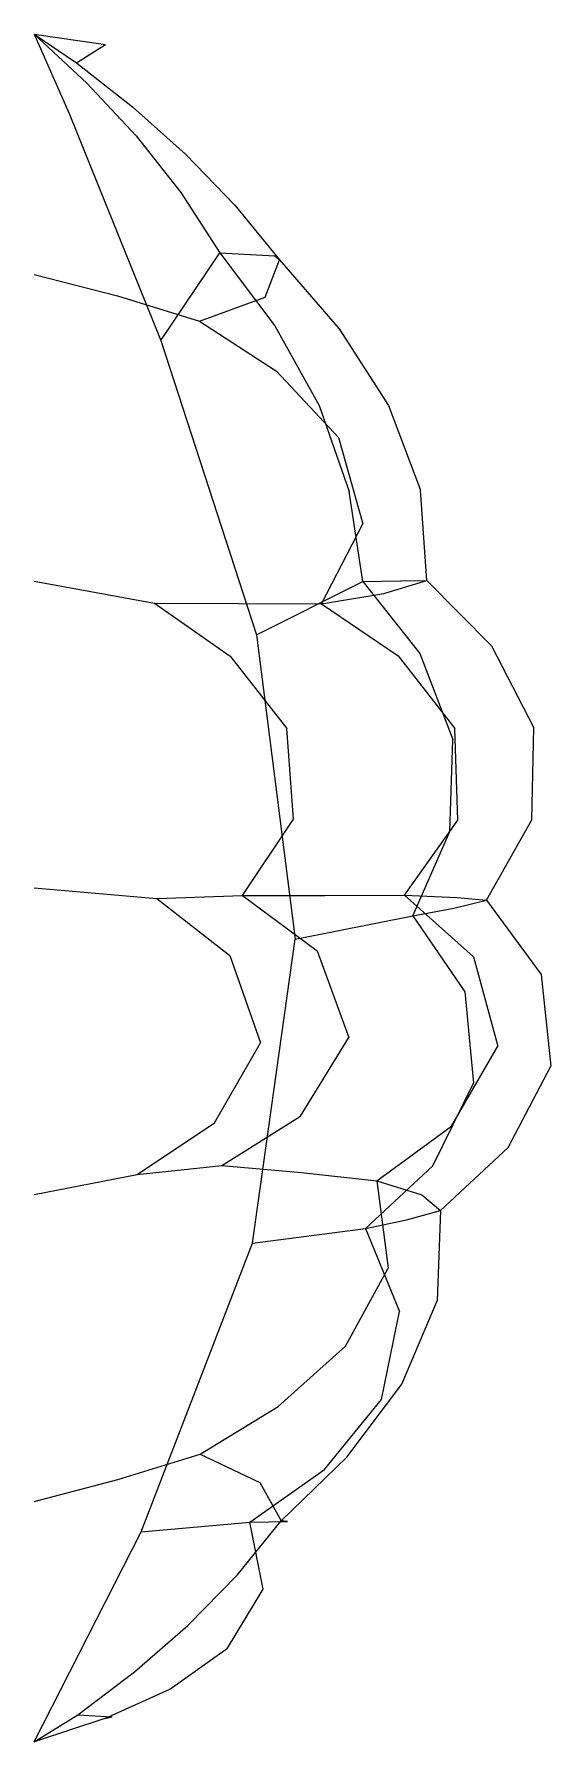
# Model space of a CAD drawing. Header units: metres. Extents: x 0 to 30, y 0 to 100.
import ezdxf

# ---------------------------------------------------------------- set-up
doc = ezdxf.new("R2010")
doc.units = ezdxf.units.M

msp = doc.modelspace()

# ---------------------------------------------------------------- linework, layer by layer
at = {"layer": '1', "color": 1}
for p, q in [((0, 100.2098), (3.10437, 97.32705, -0.42891)), ((0, 100.2098), (4.19289, 99.59327, -2.65918)), ((0, 100.2098, -6.85857), (2.48497, 98.53146, -7.23889)), ((0, 100.2098), (2.05926, 95.5618, 0.25848)), ((2.48497, 98.53146, -7.23889), (4.19289, 99.59327, -2.65918)), ((4.19289, 99.59327, -2.65918), (4.19289, 99.59327, -2.65918)), ((4.19289, 99.59327, -2.65918), (4.19289, 99.59327, -2.65918)), ((4.19289, 99.59327, -2.65918), (4.19289, 99.59327, -2.65918)), ((2.48497, 98.53146, -7.23889), (5.77882, 95.94451, -8.01575)), ((2.48497, 98.53146, -7.23889), (2.48497, 98.53146, -7.23889)), ((2.48497, 98.53146, -7.23889), (2.48497, 98.53146, -7.23889)), ((2.48497, 98.53146, -7.23889), (2.48497, 98.53146, -7.23889)), ((3.10437, 97.32705, -0.42891), (5.99131, 94.23375, -0.88914)), ((3.10437, 97.32705, -0.42891), (3.10437, 97.32705, -0.42891)), ((3.10437, 97.32705, -0.42891), (3.10437, 97.32705, -0.42891)), ((3.10437, 97.32705, -0.42891), (3.10437, 97.32705, -0.42891)), ((2.05926, 95.5618, 0.25848), (2.05926, 95.5618, 0.25848)), ((2.05926, 95.5618, 0.25848), (2.05926, 95.5618, 0.25848)), ((2.05926, 95.5618, 0.25848), (2.05926, 95.5618, 0.25848)), ((5.77882, 95.94451, -8.01575), (8.89515, 93.16606, -8.85012)), ((5.77882, 95.94451, -8.01575), (5.77882, 95.94451, -8.01575)), ((5.77882, 95.94451, -8.01575), (5.77882, 95.94451, -8.01575)), ((5.77882, 95.94451, -8.01575), (5.77882, 95.94451, -8.01575)), ((5.99131, 94.23375, -0.88914), (8.61014, 90.91746, -1.38254)), ((5.99131, 94.23375, -0.88914), (5.99131, 94.23375, -0.88914)), ((5.99131, 94.23375, -0.88914), (5.99131, 94.23375, -0.88914)), ((5.99131, 94.23375, -0.88914), (5.99131, 94.23375, -0.88914)), ((8.89515, 93.16606, -8.85012), (11.79161, 90.17991, -9.74686)), ((8.89515, 93.16606, -8.85012), (8.89515, 93.16606, -8.85012)), ((8.89515, 93.16606, -8.85012), (8.89515, 93.16606, -8.85012)), ((8.89515, 93.16606, -8.85012), (8.89515, 93.16606, -8.85012)), ((8.61014, 90.91746, -1.38254), (10.90022, 87.37295, -1.9099)), ((8.61014, 90.91746, -1.38254), (8.61014, 90.91746, -1.38254)), ((8.61014, 90.91746, -1.38254), (8.61014, 90.91746, -1.38254)), ((8.61014, 90.91746, -1.38254), (8.61014, 90.91746, -1.38254)), ((11.79161, 90.17991, -9.74686), (14.41566, 86.97327, -10.7098)), ((11.79161, 90.17991, -9.74686), (11.79161, 90.17991, -9.74686)), ((11.79161, 90.17991, -9.74686), (11.79161, 90.17991, -9.74686)), ((11.79161, 90.17991, -9.74686), (11.79161, 90.17991, -9.74686)), ((7.44875, 82.22809, 0.99996), (10.90022, 87.37295, -1.9099)), ((10.90022, 87.37295, -1.9099), (14.13764, 83.09212, -2.6784)), ((10.90022, 87.37295, -1.9099), (14.14406, 87.20002, -5.71813)), ((10.90022, 87.37295, -1.9099), (10.90022, 87.37295, -1.9099)), ((10.90022, 87.37295, -1.9099), (10.90022, 87.37295, -1.9099)), ((10.90022, 87.37295, -1.9099), (10.90022, 87.37295, -1.9099)), ((14.14406, 87.20002, -5.71813), (14.41566, 86.97327, -10.7098)), ((14.14406, 87.20002, -5.71813), (14.14406, 87.20002, -5.71813)), ((14.14406, 87.20002, -5.71813), (14.14406, 87.20002, -5.71813)), ((14.14406, 87.20002, -5.71813), (14.14406, 87.20002, -5.71813)), ((13.57094, 84.78269, -15.1329), (14.41566, 86.97327, -10.7098)), ((14.41566, 86.97327, -10.7098), (17.9145, 82.91395, -11.56089)), ((14.41566, 86.97327, -10.7098), (14.41566, 86.97327, -10.7098)), ((14.41566, 86.97327, -10.7098), (14.41566, 86.97327, -10.7098)), ((14.41566, 86.97327, -10.7098), (14.41566, 86.97327, -10.7098)), ((0, 86.10999, -18.35251), (4.90195, 84.86355, -18.19548)), ((4.90195, 84.86355, -18.19548), (9.71907, 83.35973, -18.00603)), ((4.90195, 84.86355, -18.19548), (4.90195, 84.86355, -18.19548)), ((4.90195, 84.86355, -18.19548), (4.90195, 84.86355, -18.19548)), ((4.90195, 84.86355, -18.19548), (4.90195, 84.86355, -18.19548)), ((9.71907, 83.35973, -18.00603), (13.57094, 84.78269, -15.1329)), ((13.57094, 84.78269, -15.1329), (13.57094, 84.78269, -15.1329)), ((13.57094, 84.78269, -15.1329), (13.57094, 84.78269, -15.1329)), ((13.57094, 84.78269, -15.1329), (13.57094, 84.78269, -15.1329)), ((9.71907, 83.35973, -18.00603), (14.23104, 80.42605, -18.77307)), ((9.71907, 83.35973, -18.00603), (9.71907, 83.35973, -18.00603)), ((9.71907, 83.35973, -18.00603), (9.71907, 83.35973, -18.00603)), ((9.71907, 83.35973, -18.00603), (9.71907, 83.35973, -18.00603)), ((7.44875, 82.22809, 0.99996), (7.44875, 82.22809, 0.99996)), ((7.44875, 82.22809, 0.99996), (7.44875, 82.22809, 0.99996)), ((14.13764, 83.09212, -2.6784), (16.73328, 78.40896, -3.51911)), ((14.13764, 83.09212, -2.6784), (14.13764, 83.09212, -2.6784)), ((14.13764, 83.09212, -2.6784), (14.13764, 83.09212, -2.6784)), ((14.13764, 83.09212, -2.6784), (14.13764, 83.09212, -2.6784)), ((17.9145, 82.91395, -11.56089), (20.80626, 78.4231, -12.50243)), ((17.9145, 82.91395, -11.56089), (17.9145, 82.91395, -11.56089)), ((17.9145, 82.91395, -11.56089), (17.9145, 82.91395, -11.56089)), ((17.9145, 82.91395, -11.56089), (17.9145, 82.91395, -11.56089)), ((14.23104, 80.42605, -18.77307), (17.88305, 76.54182, -19.78862)), ((14.23104, 80.42605, -18.77307), (14.23104, 80.42605, -18.77307)), ((14.23104, 80.42605, -18.77307), (14.23104, 80.42605, -18.77307)), ((14.23104, 80.42605, -18.77307), (14.23104, 80.42605, -18.77307)), ((16.73328, 78.40896, -3.51911), (18.50823, 73.36994, -4.4237)), ((16.73328, 78.40896, -3.51911), (16.73328, 78.40896, -3.51911)), ((16.73328, 78.40896, -3.51911), (16.73328, 78.40896, -3.51911)), ((16.73328, 78.40896, -3.51911), (16.73328, 78.40896, -3.51911)), ((20.80626, 78.4231, -12.50243), (22.69841, 73.45073, -13.54492)), ((20.80626, 78.4231, -12.50243), (20.80626, 78.4231, -12.50243)), ((20.80626, 78.4231, -12.50243), (20.80626, 78.4231, -12.50243)), ((20.80626, 78.4231, -12.50243), (20.80626, 78.4231, -12.50243)), ((17.88305, 76.54182, -19.78862), (19.2956, 71.47837, -21.1125)), ((17.88305, 76.54182, -19.78862), (17.88305, 76.54182, -19.78862)), ((17.88305, 76.54182, -19.78862), (17.88305, 76.54182, -19.78862)), ((17.88305, 76.54182, -19.78862), (17.88305, 76.54182, -19.78862)), ((19.30075, 68.09481, -5.37066), (18.50823, 73.36994, -4.4237)), ((18.50823, 73.36994, -4.4237), (18.50823, 73.36994, -4.4237)), ((18.50823, 73.36994, -4.4237), (18.50823, 73.36994, -4.4237)), ((18.50823, 73.36994, -4.4237), (18.50823, 73.36994, -4.4237)), ((23.05908, 68.1577, -14.65463), (22.69841, 73.45073, -13.54492)), ((22.69841, 73.45073, -13.54492), (22.69841, 73.45073, -13.54492)), ((22.69841, 73.45073, -13.54492), (22.69841, 73.45073, -13.54492)), ((22.69841, 73.45073, -13.54492), (22.69841, 73.45073, -13.54492)), ((16.88684, 66.77815, -22.3414), (19.2956, 71.47837, -21.1125)), ((19.2956, 71.47837, -21.1125), (19.2956, 71.47837, -21.1125)), ((19.2956, 71.47837, -21.1125), (19.2956, 71.47837, -21.1125)), ((19.2956, 71.47837, -21.1125), (19.2956, 71.47837, -21.1125)), ((20.54414, 67.38895, -18.93804), (23.05908, 68.1577, -14.65463)), ((21.51488, 68.12535, -9.87773), (23.05908, 68.1577, -14.65463)), ((23.05908, 68.1577, -14.65463), (26.86916, 64.30633, -14.85867)), ((23.05908, 68.1577, -14.65463), (23.05908, 68.1577, -14.65463)), ((23.05908, 68.1577, -14.65463), (23.05908, 68.1577, -14.65463)), ((23.05908, 68.1577, -14.65463), (23.05908, 68.1577, -14.65463)), ((0, 68.10994, -25.86472), (7.05986, 66.81288, -25.01405)), ((13.06427, 64.96962, 0.99996), (19.30075, 68.09481, -5.37066)), ((16.88684, 66.77815, -22.3414), (20.54414, 67.38895, -18.93804)), ((19.30075, 68.09481, -5.37066), (21.51488, 68.12535, -9.87773)), ((19.30075, 68.09481, -5.37066), (22.65852, 63.86025, -5.63908)), ((19.30075, 68.09481, -5.37066), (19.30075, 68.09481, -5.37066)), ((19.30075, 68.09481, -5.37066), (19.30075, 68.09481, -5.37066)), ((19.30075, 68.09481, -5.37066), (19.30075, 68.09481, -5.37066)), ((20.54414, 67.38895, -18.93804), (20.54414, 67.38895, -18.93804)), ((20.54414, 67.38895, -18.93804), (20.54414, 67.38895, -18.93804)), ((20.54414, 67.38895, -18.93804), (20.54414, 67.38895, -18.93804)), ((21.51488, 68.12535, -9.87773), (21.51488, 68.12535, -9.87773)), ((21.51488, 68.12535, -9.87773), (21.51488, 68.12535, -9.87773)), ((21.51488, 68.12535, -9.87773), (21.51488, 68.12535, -9.87773)), ((7.05986, 66.81288, -25.01405), (12.0126, 66.79699, -23.79127)), ((7.05986, 66.81288, -25.01405), (11.51915, 63.71867, -25.55974)), ((7.05986, 66.81288, -25.01405), (7.05986, 66.81288, -25.01405)), ((7.05986, 66.81288, -25.01405), (7.05986, 66.81288, -25.01405)), ((7.05986, 66.81288, -25.01405), (7.05986, 66.81288, -25.01405)), ((12.0126, 66.79699, -23.79127), (16.88684, 66.77815, -22.3414)), ((12.0126, 66.79699, -23.79127), (12.0126, 66.79699, -23.79127)), ((12.0126, 66.79699, -23.79127), (12.0126, 66.79699, -23.79127)), ((12.0126, 66.79699, -23.79127), (12.0126, 66.79699, -23.79127)), ((16.88684, 66.77815, -22.3414), (21.38049, 63.72767, -22.70129)), ((16.88684, 66.77815, -22.3414), (16.88684, 66.77815, -22.3414)), ((16.88684, 66.77815, -22.3414), (16.88684, 66.77815, -22.3414)), ((16.88684, 66.77815, -22.3414), (16.88684, 66.77815, -22.3414)), ((13.06427, 64.96962, 0.99996), (13.06427, 64.96962, 0.99996)), ((13.06427, 64.96962, 0.99996), (13.06427, 64.96962, 0.99996)), ((26.86916, 64.30633, -14.85867), (29.35776, 59.50142, -15.1132)), ((26.86916, 64.30633, -14.85867), (26.86916, 64.30633, -14.85867)), ((26.86916, 64.30633, -14.85867), (26.86916, 64.30633, -14.85867)), ((26.86916, 64.30633, -14.85867), (26.86916, 64.30633, -14.85867)), ((11.51915, 63.71867, -25.55974), (14.83227, 59.4696, -26.30909)), ((11.51915, 63.71867, -25.55974), (11.51915, 63.71867, -25.55974)), ((11.51915, 63.71867, -25.55974), (11.51915, 63.71867, -25.55974)), ((11.51915, 63.71867, -25.55974), (11.51915, 63.71867, -25.55974)), ((21.38049, 63.72767, -22.70129), (24.70686, 59.46436, -23.20428)), ((21.38049, 63.72767, -22.70129), (21.38049, 63.72767, -22.70129)), ((21.38049, 63.72767, -22.70129), (21.38049, 63.72767, -22.70129)), ((21.38049, 63.72767, -22.70129), (21.38049, 63.72767, -22.70129)), ((22.65852, 63.86025, -5.63908), (24.58358, 58.81538, -5.95886)), ((22.65852, 63.86025, -5.63908), (22.65852, 63.86025, -5.63908)), ((22.65852, 63.86025, -5.63908), (22.65852, 63.86025, -5.63908)), ((22.65852, 63.86025, -5.63908), (22.65852, 63.86025, -5.63908)), ((15.23936, 54.13542, -27.24981), (14.83227, 59.4696, -26.30909)), ((14.83227, 59.4696, -26.30909), (14.83227, 59.4696, -26.30909)), ((14.83227, 59.4696, -26.30909), (14.83227, 59.4696, -26.30909)), ((14.83227, 59.4696, -26.30909), (14.83227, 59.4696, -26.30909)), ((24.88841, 54.08038, -23.83948), (24.70686, 59.46436, -23.20428)), ((24.70686, 59.46436, -23.20428), (24.70686, 59.46436, -23.20428)), ((24.70686, 59.46436, -23.20428), (24.70686, 59.46436, -23.20428)), ((24.70686, 59.46436, -23.20428), (24.70686, 59.46436, -23.20428)), ((29.22799, 54.09534, -15.39958), (29.35776, 59.50142, -15.1132)), ((29.35776, 59.50142, -15.1132), (29.35776, 59.50142, -15.1132)), ((29.35776, 59.50142, -15.1132), (29.35776, 59.50142, -15.1132)), ((29.35776, 59.50142, -15.1132), (29.35776, 59.50142, -15.1132)), ((24.42301, 53.42003, -6.30085), (24.58358, 58.81538, -5.95886)), ((24.58358, 58.81538, -5.95886), (24.58358, 58.81538, -5.95886)), ((24.58358, 58.81538, -5.95886), (24.58358, 58.81538, -5.95886)), ((24.58358, 58.81538, -5.95886), (24.58358, 58.81538, -5.95886)), ((12.24703, 49.66379, -28.03841), (15.23936, 54.13542, -27.24981)), ((15.23936, 54.13542, -27.24981), (15.23936, 54.13542, -27.24981)), ((15.23936, 54.13542, -27.24981), (15.23936, 54.13542, -27.24981)), ((15.23936, 54.13542, -27.24981), (15.23936, 54.13542, -27.24981)), ((21.75119, 49.67908, -24.35875), (24.88841, 54.08038, -23.83948)), ((22.24355, 48.47906, -6.61404), (24.42301, 53.42003, -6.30085)), ((24.42301, 53.42003, -6.30085), (24.42301, 53.42003, -6.30085)), ((24.42301, 53.42003, -6.30085), (24.42301, 53.42003, -6.30085)), ((24.42301, 53.42003, -6.30085), (24.42301, 53.42003, -6.30085)), ((24.88841, 54.08038, -23.83948), (24.88841, 54.08038, -23.83948)), ((24.88841, 54.08038, -23.83948), (24.88841, 54.08038, -23.83948)), ((24.88841, 54.08038, -23.83948), (24.88841, 54.08038, -23.83948)), ((26.56254, 49.38554, -15.64907), (29.22799, 54.09534, -15.39958)), ((29.22799, 54.09534, -15.39958), (29.22799, 54.09534, -15.39958)), ((29.22799, 54.09534, -15.39958), (29.22799, 54.09534, -15.39958)), ((29.22799, 54.09534, -15.39958), (29.22799, 54.09534, -15.39958)), ((0, 50.10992, -30.43865), (7.20039, 49.49446, -29.1976)), ((7.20039, 49.49446, -29.1976), (12.24703, 49.66379, -28.03841)), ((7.20039, 49.49446, -29.1976), (11.49352, 46.14493, -29.23016)), ((7.20039, 49.49446, -29.1976), (7.20039, 49.49446, -29.1976)), ((7.20039, 49.49446, -29.1976), (7.20039, 49.49446, -29.1976)), ((7.20039, 49.49446, -29.1976), (7.20039, 49.49446, -29.1976)), ((12.24703, 49.66379, -28.03841), (17.07615, 49.67071, -26.37131)), ((12.24703, 49.66379, -28.03841), (16.6211, 46.42611, -28.0525)), ((12.24703, 49.66379, -28.03841), (12.24703, 49.66379, -28.03841)), ((12.24703, 49.66379, -28.03841), (12.24703, 49.66379, -28.03841)), ((12.24703, 49.66379, -28.03841), (12.24703, 49.66379, -28.03841)), ((17.07615, 49.67071, -26.37131), (21.75119, 49.67908, -24.35875)), ((17.07615, 49.67071, -26.37131), (17.07615, 49.67071, -26.37131)), ((17.07615, 49.67071, -26.37131), (17.07615, 49.67071, -26.37131)), ((17.07615, 49.67071, -26.37131), (17.07615, 49.67071, -26.37131)), ((21.75119, 49.67908, -24.35875), (24.83856, 49.54486, -20.37635)), ((21.75119, 49.67908, -24.35875), (25.8015, 46.05873, -24.21815)), ((21.75119, 49.67908, -24.35875), (21.75119, 49.67908, -24.35875)), ((21.75119, 49.67908, -24.35875), (21.75119, 49.67908, -24.35875)), ((21.75119, 49.67908, -24.35875), (21.75119, 49.67908, -24.35875)), ((24.64088, 48.92111, -11.01995), (26.56254, 49.38554, -15.64907)), ((24.83856, 49.54486, -20.37635), (26.56254, 49.38554, -15.64907)), ((24.83856, 49.54486, -20.37635), (24.83856, 49.54486, -20.37635)), ((24.83856, 49.54486, -20.37635), (24.83856, 49.54486, -20.37635)), ((24.83856, 49.54486, -20.37635), (24.83856, 49.54486, -20.37635)), ((26.56254, 49.38554, -15.64907), (29.77661, 45.03235, -15.41464)), ((26.56254, 49.38554, -15.64907), (26.56254, 49.38554, -15.64907)), ((26.56254, 49.38554, -15.64907), (26.56254, 49.38554, -15.64907)), ((26.56254, 49.38554, -15.64907), (26.56254, 49.38554, -15.64907)), ((15.34027, 47.0964, 0.99996), (22.24355, 48.47906, -6.61404)), ((22.24355, 48.47906, -6.61404), (24.64088, 48.92111, -11.01995)), ((22.24355, 48.47906, -6.61404), (25.29352, 44.01958, -6.39126)), ((22.24355, 48.47906, -6.61404), (22.24355, 48.47906, -6.61404)), ((22.24355, 48.47906, -6.61404), (22.24355, 48.47906, -6.61404)), ((22.24355, 48.47906, -6.61404), (22.24355, 48.47906, -6.61404)), ((24.64088, 48.92111, -11.01995), (24.64088, 48.92111, -11.01995)), ((24.64088, 48.92111, -11.01995), (24.64088, 48.92111, -11.01995)), ((24.64088, 48.92111, -11.01995), (24.64088, 48.92111, -11.01995)), ((11.49352, 46.14493, -29.23016), (13.30115, 41.02535, -29.27993)), ((11.49352, 46.14493, -29.23016), (11.49352, 46.14493, -29.23016)), ((11.49352, 46.14493, -29.23016), (11.49352, 46.14493, -29.23016)), ((11.49352, 46.14493, -29.23016), (11.49352, 46.14493, -29.23016)), ((15.34027, 47.0964, 0.99996), (15.34027, 47.0964, 0.99996)), ((15.34027, 47.0964, 0.99996), (15.34027, 47.0964, 0.99996)), ((16.6211, 46.42611, -28.0525), (18.49237, 41.33239, -28.07467)), ((16.6211, 46.42611, -28.0525), (16.6211, 46.42611, -28.0525)), ((16.6211, 46.42611, -28.0525), (16.6211, 46.42611, -28.0525)), ((16.6211, 46.42611, -28.0525), (16.6211, 46.42611, -28.0525)), ((25.8015, 46.05873, -24.21815), (27.22426, 40.8289, -24.01505)), ((25.8015, 46.05873, -24.21815), (25.8015, 46.05873, -24.21815)), ((25.8015, 46.05873, -24.21815), (25.8015, 46.05873, -24.21815)), ((25.8015, 46.05873, -24.21815), (25.8015, 46.05873, -24.21815)), ((29.77661, 45.03235, -15.41464), (30.34886, 39.65733, -15.12517)), ((29.77661, 45.03235, -15.41464), (29.77661, 45.03235, -15.41464)), ((29.77661, 45.03235, -15.41464), (29.77661, 45.03235, -15.41464)), ((29.77661, 45.03235, -15.41464), (29.77661, 45.03235, -15.41464)), ((25.29352, 44.01958, -6.39126), (25.80912, 38.64488, -6.12278)), ((25.29352, 44.01958, -6.39126), (25.29352, 44.01958, -6.39126)), ((25.29352, 44.01958, -6.39126), (25.29352, 44.01958, -6.39126)), ((25.29352, 44.01958, -6.39126), (25.29352, 44.01958, -6.39126)), ((15.64398, 36.71025, -28.09478), (18.49237, 41.33239, -28.07467)), ((18.49237, 41.33239, -28.07467), (18.49237, 41.33239, -28.07467)), ((18.49237, 41.33239, -28.07467), (18.49237, 41.33239, -28.07467)), ((18.49237, 41.33239, -28.07467), (18.49237, 41.33239, -28.07467)), ((10.59153, 36.31745, -29.32569), (13.30115, 41.02535, -29.27993)), ((13.30115, 41.02535, -29.27993), (13.30115, 41.02535, -29.27993)), ((13.30115, 41.02535, -29.27993), (13.30115, 41.02535, -29.27993)), ((13.30115, 41.02535, -29.27993), (13.30115, 41.02535, -29.27993)), ((24.52208, 36.12672, -23.83244), (27.22426, 40.8289, -24.01505)), ((27.22426, 40.8289, -24.01505), (27.22426, 40.8289, -24.01505)), ((27.22426, 40.8289, -24.01505), (27.22426, 40.8289, -24.01505)), ((27.22426, 40.8289, -24.01505), (27.22426, 40.8289, -24.01505)), ((27.83329, 34.86934, -14.86733), (30.34886, 39.65733, -15.12517)), ((30.34886, 39.65733, -15.12517), (30.34886, 39.65733, -15.12517)), ((30.34886, 39.65733, -15.12517), (30.34886, 39.65733, -15.12517)), ((30.34886, 39.65733, -15.12517), (30.34886, 39.65733, -15.12517)), ((23.42443, 33.79853, -5.88069), (25.80912, 38.64488, -6.12278)), ((25.80912, 38.64488, -6.12278), (25.80912, 38.64488, -6.12278)), ((25.80912, 38.64488, -6.12278), (25.80912, 38.64488, -6.12278)), ((25.80912, 38.64488, -6.12278), (25.80912, 38.64488, -6.12278)), ((6.05276, 33.30001, -29.35503), (10.59153, 36.31745, -29.32569)), ((10.59153, 36.31745, -29.32569), (10.59153, 36.31745, -29.32569)), ((10.59153, 36.31745, -29.32569), (10.59153, 36.31745, -29.32569)), ((10.59153, 36.31745, -29.32569), (10.59153, 36.31745, -29.32569)), ((11.02494, 33.82312, -28.10734), (15.64398, 36.71025, -28.09478)), ((15.64398, 36.71025, -28.09478), (15.64398, 36.71025, -28.09478)), ((15.64398, 36.71025, -28.09478), (15.64398, 36.71025, -28.09478)), ((15.64398, 36.71025, -28.09478), (15.64398, 36.71025, -28.09478)), ((20.13661, 32.91251, -23.70762), (24.52208, 36.12672, -23.83244)), ((24.52208, 36.12672, -23.83244), (24.52208, 36.12672, -23.83244)), ((24.52208, 36.12672, -23.83244), (24.52208, 36.12672, -23.83244)), ((24.52208, 36.12672, -23.83244), (24.52208, 36.12672, -23.83244)), ((23.86821, 31.18071, -14.6687), (27.83329, 34.86934, -14.86733)), ((27.83329, 34.86934, -14.86733), (27.83329, 34.86934, -14.86733)), ((27.83329, 34.86934, -14.86733), (27.83329, 34.86934, -14.86733)), ((27.83329, 34.86934, -14.86733), (27.83329, 34.86934, -14.86733)), ((0, 32.10995, -30.42715), (6.05276, 33.30001, -29.35503)), ((6.05276, 33.30001, -29.35503), (11.02494, 33.82312, -28.10734)), ((6.05276, 33.30001, -29.35503), (6.05276, 33.30001, -29.35503)), ((6.05276, 33.30001, -29.35503), (6.05276, 33.30001, -29.35503)), ((6.05276, 33.30001, -29.35503), (6.05276, 33.30001, -29.35503)), ((11.02494, 33.82312, -28.10734), (15.70625, 33.4152, -26.13643)), ((11.02494, 33.82312, -28.10734), (11.02494, 33.82312, -28.10734)), ((11.02494, 33.82312, -28.10734), (11.02494, 33.82312, -28.10734)), ((11.02494, 33.82312, -28.10734), (11.02494, 33.82312, -28.10734)), ((15.70625, 33.4152, -26.13643), (20.13661, 32.91251, -23.70762)), ((15.70625, 33.4152, -26.13643), (15.70625, 33.4152, -26.13643)), ((15.70625, 33.4152, -26.13643), (15.70625, 33.4152, -26.13643)), ((15.70625, 33.4152, -26.13643), (15.70625, 33.4152, -26.13643)), ((19.45784, 30.1259, -5.69724), (23.42443, 33.79853, -5.88069)), ((23.42443, 33.79853, -5.88069), (23.42443, 33.79853, -5.88069)), ((23.42443, 33.79853, -5.88069), (23.42443, 33.79853, -5.88069)), ((23.42443, 33.79853, -5.88069), (23.42443, 33.79853, -5.88069)), ((20.13661, 32.91251, -23.70762), (22.77009, 32.10471, -19.49143)), ((20.13661, 32.91251, -23.70762), (20.78465, 27.79599, -22.02035)), ((20.13661, 32.91251, -23.70762), (20.13661, 32.91251, -23.70762)), ((20.13661, 32.91251, -23.70762), (20.13661, 32.91251, -23.70762)), ((20.13661, 32.91251, -23.70762), (20.13661, 32.91251, -23.70762)), ((22.77009, 32.10471, -19.49143), (23.86821, 31.18071, -14.6687)), ((22.77009, 32.10471, -19.49143), (22.77009, 32.10471, -19.49143)), ((22.77009, 32.10471, -19.49143), (22.77009, 32.10471, -19.49143)), ((22.77009, 32.10471, -19.49143), (22.77009, 32.10471, -19.49143)), ((21.87241, 30.64146, -10.08224), (23.86821, 31.18071, -14.6687)), ((23.86821, 31.18071, -14.6687), (23.67448, 25.8773, -13.58669)), ((23.86821, 31.18071, -14.6687), (23.86821, 31.18071, -14.6687)), ((23.86821, 31.18071, -14.6687), (23.86821, 31.18071, -14.6687)), ((23.86821, 31.18071, -14.6687), (23.86821, 31.18071, -14.6687)), ((12.8172, 29.2563, 0.99996), (19.45784, 30.1259, -5.69724)), ((19.45784, 30.1259, -5.69724), (21.87241, 30.64146, -10.08224)), ((19.45784, 30.1259, -5.69724), (21.45026, 25.2446, -4.50033)), ((19.45784, 30.1259, -5.69724), (19.45784, 30.1259, -5.69724)), ((19.45784, 30.1259, -5.69724), (19.45784, 30.1259, -5.69724)), ((19.45784, 30.1259, -5.69724), (19.45784, 30.1259, -5.69724)), ((21.87241, 30.64146, -10.08224), (21.87241, 30.64146, -10.08224)), ((21.87241, 30.64146, -10.08224), (21.87241, 30.64146, -10.08224)), ((21.87241, 30.64146, -10.08224), (21.87241, 30.64146, -10.08224)), ((12.8172, 29.2563, 0.99996), (12.8172, 29.2563, 0.99996)), ((12.8172, 29.2563, 0.99996), (12.8172, 29.2563, 0.99996)), ((18.28186, 23.22013, -20.51137), (20.78465, 27.79599, -22.02035)), ((20.78465, 27.79599, -22.02035), (20.78465, 27.79599, -22.02035)), ((20.78465, 27.79599, -22.02035), (20.78465, 27.79599, -22.02035)), ((20.78465, 27.79599, -22.02035), (20.78465, 27.79599, -22.02035)), ((20.40333, 20.09345, -3.23727), (21.45026, 25.2446, -4.50033)), ((21.45026, 25.2446, -4.50033), (21.45026, 25.2446, -4.50033)), ((21.45026, 25.2446, -4.50033), (21.45026, 25.2446, -4.50033)), ((21.45026, 25.2446, -4.50033), (21.45026, 25.2446, -4.50033)), ((21.58593, 20.97956, -12.58746), (23.67448, 25.8773, -13.58669)), ((23.67448, 25.8773, -13.58669), (23.67448, 25.8773, -13.58669)), ((23.67448, 25.8773, -13.58669), (23.67448, 25.8773, -13.58669)), ((23.67448, 25.8773, -13.58669), (23.67448, 25.8773, -13.58669)), ((14.32427, 19.67799, -19.34328), (18.28186, 23.22013, -20.51137)), ((18.28186, 23.22013, -20.51137), (18.28186, 23.22013, -20.51137)), ((18.28186, 23.22013, -20.51137), (18.28186, 23.22013, -20.51137)), ((18.28186, 23.22013, -20.51137), (18.28186, 23.22013, -20.51137)), ((17.04801, 15.9747, -2.22736), (20.40333, 20.09345, -3.23727)), ((18.36207, 16.71053, -11.7165), (21.58593, 20.97956, -12.58746)), ((20.40333, 20.09345, -3.23727), (20.40333, 20.09345, -3.23727)), ((20.40333, 20.09345, -3.23727), (20.40333, 20.09345, -3.23727)), ((20.40333, 20.09345, -3.23727), (20.40333, 20.09345, -3.23727)), ((21.58593, 20.97956, -12.58746), (21.58593, 20.97956, -12.58746)), ((21.58593, 20.97956, -12.58746), (21.58593, 20.97956, -12.58746)), ((21.58593, 20.97956, -12.58746), (21.58593, 20.97956, -12.58746)), ((9.74216, 16.87851, -18.42009), (14.32427, 19.67799, -19.34328)), ((14.32427, 19.67799, -19.34328), (14.32427, 19.67799, -19.34328)), ((14.32427, 19.67799, -19.34328), (14.32427, 19.67799, -19.34328)), ((14.32427, 19.67799, -19.34328), (14.32427, 19.67799, -19.34328)), ((4.90701, 15.38787, -18.56298), (9.74216, 16.87851, -18.42009)), ((9.74216, 16.87851, -18.42009), (13.25266, 15.21636, -15.24791)), ((9.74216, 16.87851, -18.42009), (9.74216, 16.87851, -18.42009)), ((9.74216, 16.87851, -18.42009), (9.74216, 16.87851, -18.42009)), ((9.74216, 16.87851, -18.42009), (9.74216, 16.87851, -18.42009)), ((14.51507, 12.96565, -10.95248), (18.36207, 16.71053, -11.7165)), ((18.36207, 16.71053, -11.7165), (18.36207, 16.71053, -11.7165)), ((18.36207, 16.71053, -11.7165), (18.36207, 16.71053, -11.7165)), ((18.36207, 16.71053, -11.7165), (18.36207, 16.71053, -11.7165)), ((0, 14.10998, -18.68547), (4.90701, 15.38787, -18.56298)), ((4.90701, 15.38787, -18.56298), (4.90701, 15.38787, -18.56298)), ((4.90701, 15.38787, -18.56298), (4.90701, 15.38787, -18.56298)), ((4.90701, 15.38787, -18.56298), (4.90701, 15.38787, -18.56298)), ((12.66166, 12.8988, -1.47317), (17.04801, 15.9747, -2.22736)), ((13.25266, 15.21636, -15.24791), (14.51507, 12.96565, -10.95248)), ((13.25266, 15.21636, -15.24791), (13.25266, 15.21636, -15.24791)), ((13.25266, 15.21636, -15.24791), (13.25266, 15.21636, -15.24791)), ((13.25266, 15.21636, -15.24791), (13.25266, 15.21636, -15.24791)), ((17.04801, 15.9747, -2.22736), (17.04801, 15.9747, -2.22736)), ((17.04801, 15.9747, -2.22736), (17.04801, 15.9747, -2.22736)), ((17.04801, 15.9747, -2.22736), (17.04801, 15.9747, -2.22736)), ((6.29548, 12.31918, 0.99996), (12.66166, 12.8988, -1.47317)), ((6.29548, 12.31918, 0.99996), (6.29548, 12.31918, 0.99996)), ((6.29548, 12.31918, 0.99996), (6.29548, 12.31918, 0.99996)), ((11.91767, 9.78127, -9.86048), (14.51507, 12.96565, -10.95248)), ((12.66166, 12.8988, -1.47317), (14.88207, 12.93046, -5.96025)), ((13.45222, 8.96875, -0.11128), (12.66166, 12.8988, -1.47317)), ((12.66166, 12.8988, -1.47317), (12.66166, 12.8988, -1.47317)), ((12.66166, 12.8988, -1.47317), (12.66166, 12.8988, -1.47317)), ((12.66166, 12.8988, -1.47317), (12.66166, 12.8988, -1.47317)), ((14.88207, 12.93046, -5.96025), (14.51507, 12.96565, -10.95248)), ((14.51507, 12.96565, -10.95248), (14.51507, 12.96565, -10.95248)), ((14.51507, 12.96565, -10.95248), (14.51507, 12.96565, -10.95248)), ((14.51507, 12.96565, -10.95248), (14.51507, 12.96565, -10.95248)), ((14.88207, 12.93046, -5.96025), (14.88207, 12.93046, -5.96025)), ((14.88207, 12.93046, -5.96025), (14.88207, 12.93046, -5.96025)), ((14.88207, 12.93046, -5.96025), (14.88207, 12.93046, -5.96025)), ((9.02315, 6.83273, -8.84936), (11.91767, 9.78127, -9.86048)), ((11.91767, 9.78127, -9.86048), (11.91767, 9.78127, -9.86048)), ((11.91767, 9.78127, -9.86048), (11.91767, 9.78127, -9.86048)), ((11.91767, 9.78127, -9.86048), (11.91767, 9.78127, -9.86048)), ((11.35445, 5.49338, 1.09303), (13.45222, 8.96875, -0.11128)), ((13.45222, 8.96875, -0.11128), (13.45222, 8.96875, -0.11128)), ((13.45222, 8.96875, -0.11128), (13.45222, 8.96875, -0.11128)), ((13.45222, 8.96875, -0.11128), (13.45222, 8.96875, -0.11128)), ((5.89297, 4.10537, -7.91409), (9.02315, 6.83273, -8.84936)), ((9.02315, 6.83273, -8.84936), (9.02315, 6.83273, -8.84936)), ((9.02315, 6.83273, -8.84936), (9.02315, 6.83273, -8.84936)), ((9.02315, 6.83273, -8.84936), (9.02315, 6.83273, -8.84936)), ((7.96791, 3.08882, 1.92628), (11.35445, 5.49338, 1.09303)), ((11.35445, 5.49338, 1.09303), (11.35445, 5.49338, 1.09303)), ((11.35445, 5.49338, 1.09303), (11.35445, 5.49338, 1.09303)), ((11.35445, 5.49338, 1.09303), (11.35445, 5.49338, 1.09303)), ((2.57581, 1.58033, -7.0482), (5.89297, 4.10537, -7.91409)), ((5.89297, 4.10537, -7.91409), (5.89297, 4.10537, -7.91409)), ((5.89297, 4.10537, -7.91409), (5.89297, 4.10537, -7.91409)), ((5.89297, 4.10537, -7.91409), (5.89297, 4.10537, -7.91409)), ((4.14411, 1.36105, 2.525), (7.96791, 3.08882, 1.92628)), ((7.96791, 3.08882, 1.92628), (7.96791, 3.08882, 1.92628)), ((7.96791, 3.08882, 1.92628), (7.96791, 3.08882, 1.92628)), ((7.96791, 3.08882, 1.92628), (7.96791, 3.08882, 1.92628)), ((0, 0, -7.00667), (2.57581, 1.58033, -7.0482)), ((4.14411, 1.36105, 2.525), (0, 0, 5)), ((2.57581, 1.58033, -7.0482), (4.57914, 1.47526, -2.46097)), ((2.57581, 1.58033, -7.0482), (2.57581, 1.58033, -7.0482)), ((2.57581, 1.58033, -7.0482), (2.57581, 1.58033, -7.0482)), ((2.57581, 1.58033, -7.0482), (2.57581, 1.58033, -7.0482)), ((4.14411, 1.36105, 2.525), (4.57914, 1.47526, -2.46097)), ((4.14411, 1.36105, 2.525), (4.14411, 1.36105, 2.525)), ((4.14411, 1.36105, 2.525), (4.14411, 1.36105, 2.525)), ((4.14411, 1.36105, 2.525), (4.14411, 1.36105, 2.525)), ((4.57914, 1.47526, -2.46097), (4.57914, 1.47526, -2.46097)), ((4.57914, 1.47526, -2.46097), (4.57914, 1.47526, -2.46097)), ((4.57914, 1.47526, -2.46097), (4.57914, 1.47526, -2.46097))]:
    msp.add_line(p, q, dxfattribs=at)
at = {"layer": '2', "color": 2}
for p, q in [((2.05926, 95.5618, 0.25848), (7.44875, 82.22809, 0.99996)), ((7.44875, 82.22809, 0.99996), (13.06427, 64.96962, 0.99996)), ((13.06427, 64.96962, 0.99996), (15.34027, 47.0964, 0.99996)), ((12.8172, 29.2563, 0.99996), (15.34027, 47.0964, 0.99996)), ((6.29548, 12.31918, 0.99996), (12.8172, 29.2563, 0.99996)), ((0, 0, 5), (6.29548, 12.31918, 0.99996))]:
    msp.add_line(p, q, dxfattribs=at)

doc.saveas('drawing.dxf')
